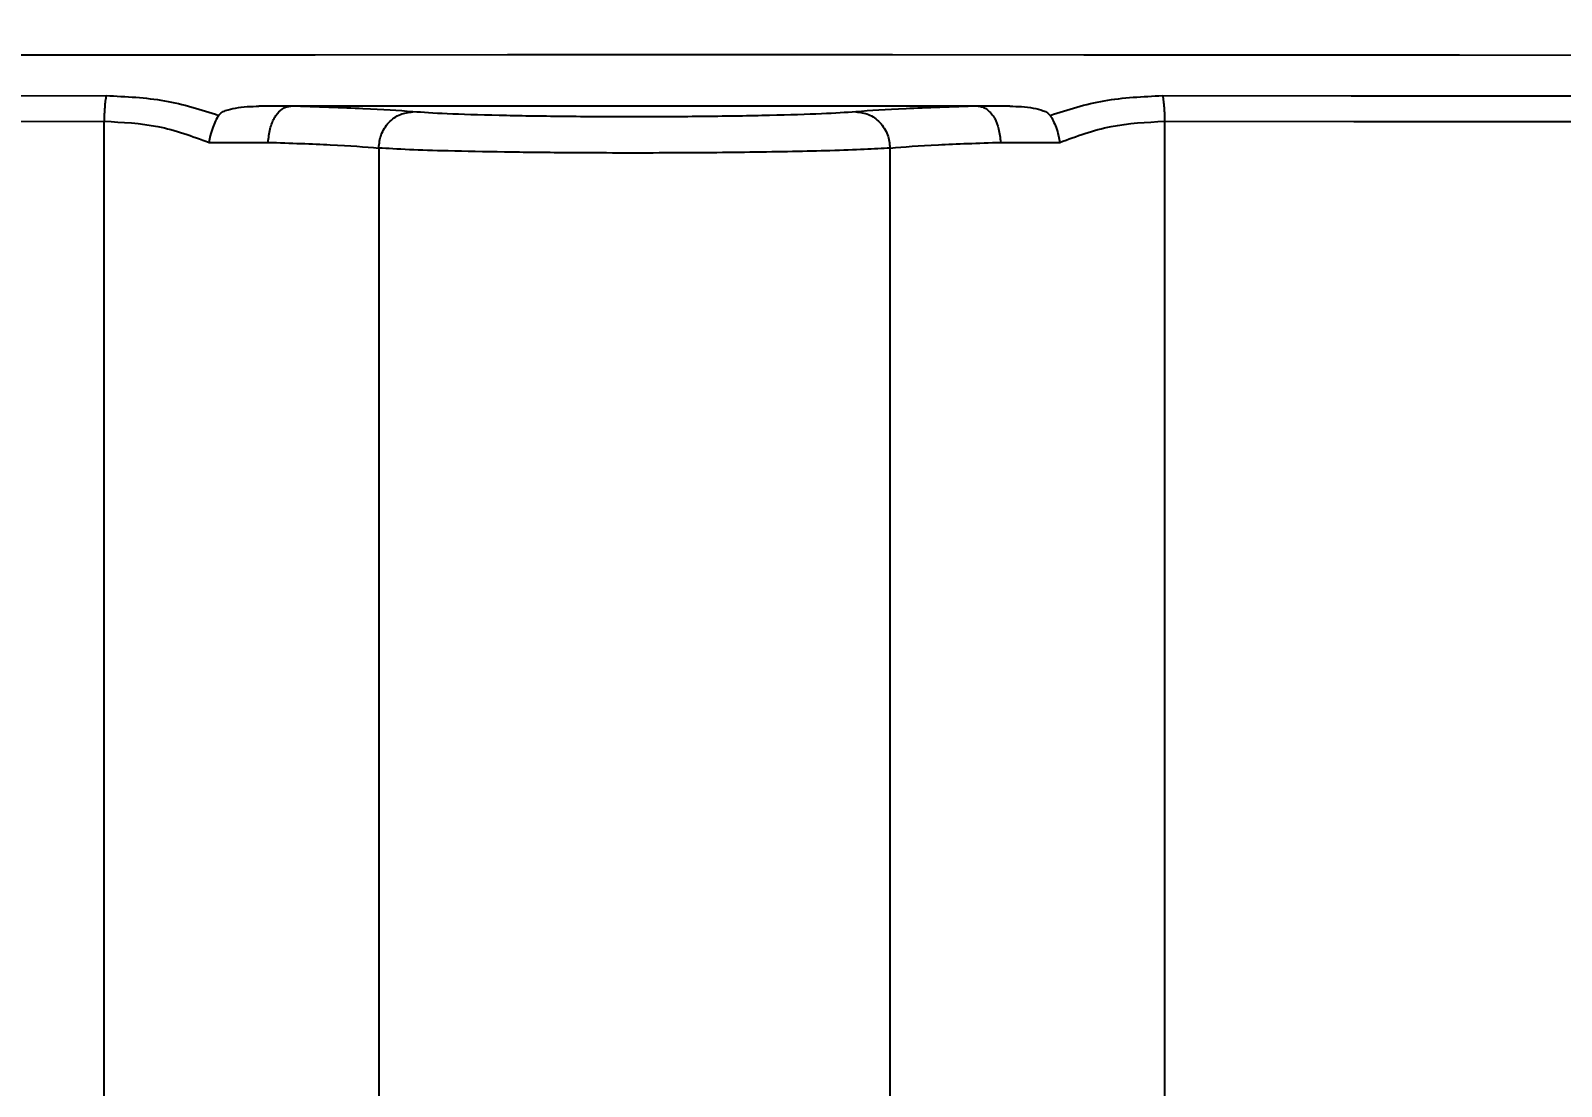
# Model space of a CAD drawing. Header units: millimetres. Extents: x 2180 to 4616, y 795 to 2518.
# Drawn here: x 2970.51 to 3012.71, y 983.93 to 1013.05 of the extents above; entities that cross this region are included whole.
import ezdxf

# ---------------------------------------------------------------- set-up
doc = ezdxf.new("R2010")
doc.units = ezdxf.units.MM
doc.layers.add('AM_5', color=3, linetype='Continuous', lineweight=25)
doc.styles.add('SLDTEXTSTYLE1', font='txt.shx', dxfattribs={"width": 0.7, "bigfont": 'gbcbig.shx'})
doc.dimstyles.new('SLDDIMSTYLE12$0', dxfattribs={"dimtxt": 12, "dimasz": 10, "dimexe": 0, "dimexo": 0.0625, "dimgap": 0.875, "dimtad": 1, "dimdec": 1, "dimlfac": 1.8, "dimrnd": 1e-09, "dimzin": 12, "dimdsep": 46, "dimtxsty": 'SLDTEXTSTYLE1', "dimcen": 0.09, "dimdle": 8.16, "dimclrd": 3, "dimclre": 3, "dimadec": 0, "dimazin": 3, "dimtfac": 1, "dimtdec": 1, "dimtofl": 0, "dimtmove": 0, "dimatfit": 3, "dimfxl": 0, "dimfrac": 2, "dimtolj": 1, "dimlwd": 5, "dimlwe": 5, "dimarcsym": 0})

# ---------------------------------------------------------------- blocks, each defined once
blk = doc.blocks.new('*D55')
at = {"layer": 'AM_5', "color": 3, "lineweight": 5, "transparency": 16777216}
blk.add_line((2986.853, 1196.425), (2798.859, 1196.425), dxfattribs=at)
at = {"layer": 'AM_5', "color": 3, "linetype": 'Continuous', "lineweight": 5, "transparency": 16777216}
for p, q in [((2798.859, 1186.425), (2798.859, 964.813)), ((2941.107, 954.813), (2798.859, 954.813))]:
    blk.add_line(p, q, dxfattribs=at)
at = {"layer": 'AM_5', "color": 3, "transparency": 16777216}
for points in [[(2797.193, 1186.425), (2800.526, 1186.425), (2798.859, 1196.425)], [(2797.193, 964.813), (2800.526, 964.813), (2798.859, 954.813)]]:
    blk.add_solid(points, dxfattribs=at)
at = {"layer": 'Defpoints', "color": 0, "transparency": 16777216}
for p in [(2986.915, 1196.425), (2798.859, 954.813), (2941.17, 954.813)]:
    blk.add_point(p, dxfattribs=at)
at = {"layer": 'AM_5', "color": 0, "transparency": 16777216, "insert": (2791.984, 1022.095), "char_height": 12, "attachment_point": 5, "rotation": 90, "style": 'SLDTEXTSTYLE1'}
blk.add_mtext('\\A1;245', dxfattribs=at)

msp = doc.modelspace()

# ---------------------------------------------------------------- linework, layer by layer
at = {"color": 7, "linetype": 'Continuous', "lineweight": 25}
for p, q in [((2987.157, 1010.966), (2977.683, 1010.966)), ((2996.631, 1010.966), (2987.157, 1010.966)), ((2972.539, 979.121), (2972.539, 1010.549)), ((3001.775, 1010.549), (3001.775, 976.121)), ((2980.109, 1009.811), (2980.109, 975.977)), ((2994.205, 975.977), (2994.205, 1009.811))]:
    msp.add_line(p, q, dxfattribs=at)
at = {"color": 7, "linetype": 'Continuous', "lineweight": 25, "flags": 128}
for points in [[(3014.936, 1012.367), (3009.904, 1012.37), (3004.768, 1012.373), (2999.551, 1012.375), (2994.277, 1012.377), (2988.971, 1012.377), (2983.657, 1012.377), (2978.358, 1012.376), (2973.1, 1012.375), (2967.906, 1012.372)], [(2908.791, 1011.119), (2909.939, 1011.13), (2911.432, 1011.141), (2913.263, 1011.152), (2915.425, 1011.162), (2917.906, 1011.172), (2920.697, 1011.182), (2923.785, 1011.191), (2927.156, 1011.2), (2930.795, 1011.209), (2934.686, 1011.216), (2938.812, 1011.224), (2943.153, 1011.23), (2947.691, 1011.236), (2952.405, 1011.241), (2957.274, 1011.246), (2962.277, 1011.25), (2967.391, 1011.253), (2972.593, 1011.256)], [(3001.721, 1011.256), (3006.923, 1011.253), (3012.037, 1011.25), (3017.04, 1011.246), (3021.909, 1011.241), (3026.623, 1011.236), (3031.161, 1011.23), (3035.502, 1011.224), (3039.628, 1011.216), (3043.518, 1011.209), (3047.157, 1011.2), (3050.528, 1011.191), (3053.616, 1011.182), (3056.407, 1011.172), (3058.889, 1011.162), (3061.05, 1011.152), (3062.881, 1011.141), (3064.374, 1011.13), (3065.522, 1011.119)], [(2908.503, 1010.412), (2909.656, 1010.423), (2911.154, 1010.434), (2912.992, 1010.445), (2915.161, 1010.456), (2917.652, 1010.466), (2920.453, 1010.475), (2923.553, 1010.485), (2926.936, 1010.494), (2930.588, 1010.502), (2934.493, 1010.51), (2938.634, 1010.517), (2942.991, 1010.524), (2947.545, 1010.53), (2952.277, 1010.535), (2957.164, 1010.54), (2962.185, 1010.543), (2967.318, 1010.547), (2972.539, 1010.549)], [(3001.775, 1010.549), (3006.996, 1010.547), (3012.129, 1010.543), (3017.15, 1010.54), (3022.037, 1010.535), (3026.768, 1010.53), (3031.323, 1010.524), (3035.68, 1010.517), (3039.82, 1010.51), (3043.725, 1010.502), (3047.378, 1010.494), (3050.761, 1010.485), (3053.86, 1010.475), (3056.662, 1010.466), (3059.152, 1010.456), (3061.322, 1010.445), (3063.159, 1010.434), (3064.658, 1010.423), (3065.81, 1010.412)]]:
    msp.add_lwpolyline(points, dxfattribs=at)
at = {"color": 7, "linetype": 'Continuous', "lineweight": 25}
for centre, radius, start, end in [((2972.417, 3687.015), 2677.051, 270.064479, 270.099302), ((3001.898, 3687.451), 2677.487, 269.900697, 269.935518)]:
    msp.add_arc(centre, radius, start, end, dxfattribs=at)
for points in [[(2972.593, 1011.256), (2972.585, 1011.207), (2972.569, 1011.109), (2972.552, 1010.934), (2972.541, 1010.746), (2972.54, 1010.615), (2972.539, 1010.549)], [(3001.721, 1011.256), (3001.729, 1011.207), (3001.745, 1011.109), (3001.762, 1010.934), (3001.773, 1010.746), (3001.774, 1010.615), (3001.775, 1010.549)]]:
    msp.add_open_spline(points, degree=3, dxfattribs=at)
for points, knots in [([(2972.593, 1011.256), (2973.139, 1011.231), (2974.233, 1011.181), (2975.208, 1010.869), (2975.695, 1010.712)], [0, 0, 0, 0, 0.4993475, 1, 1, 1, 1]), ([(2998.619, 1010.712), (2999.106, 1010.869), (3000.081, 1011.181), (3001.175, 1011.231), (3001.721, 1011.256)], [0, 0, 0, 0, 0.500652, 1, 1, 1, 1]), ([(2975.695, 1010.712), (2975.718, 1010.737), (2975.767, 1010.79), (2975.929, 1010.864), (2976.277, 1010.95), (2976.59, 1010.959), (2976.807, 1010.965)], [0, 0, 0, 0, 0.098107, 0.21567, 0.454608, 1, 1, 1, 1]), ([(2977.683, 1010.966), (2977.547, 1010.966), (2977.349, 1010.966), (2977.076, 1010.965), (2976.928, 1010.965), (2976.842, 1010.965), (2976.817, 1010.965), (2976.809, 1010.965), (2976.807, 1010.965)], [0, 0, 0, 0, 0.485398, 0.709453, 0.919202, 0.97572, 0.991889, 1, 1, 1, 1]), ([(2977.057, 1009.968), (2977.072, 1010.095), (2977.094, 1010.283), (2977.152, 1010.458), (2977.194, 1010.566), (2977.228, 1010.637), (2977.313, 1010.767), (2977.421, 1010.874), (2977.557, 1010.952), (2977.64, 1010.961), (2977.683, 1010.966)], [0, 0, 0, 0, 0.244887, 0.361345, 0.377678, 0.492933, 0.536162, 0.741629, 0.867487, 1, 1, 1, 1]), ([(2981.049, 1010.81), (2980.643, 1010.84), (2979.835, 1010.899), (2978.398, 1010.944), (2977.683, 1010.966)], [0, 0, 0, 0, 0.5023751, 1, 1, 1, 1]), ([(2980.109, 1009.811), (2980.123, 1009.936), (2980.144, 1010.128), (2980.262, 1010.36), (2980.383, 1010.519), (2980.533, 1010.648), (2980.751, 1010.773), (2980.932, 1010.796), (2981.049, 1010.81)], [0, 0, 0, 0, 0.239617, 0.368463, 0.499999, 0.631535, 0.760382, 1, 1, 1, 1]), ([(2993.265, 1010.81), (2992.983, 1010.79), (2992.42, 1010.751), (2990.934, 1010.706), (2989.139, 1010.677), (2987.151, 1010.667), (2985.164, 1010.677), (2983.373, 1010.706), (2981.892, 1010.751), (2981.33, 1010.791), (2981.049, 1010.81)], [0, 0, 0, 0, 0.125138, 0.250256, 0.375373, 0.50043, 0.625397, 0.750284, 0.875124, 1, 1, 1, 1]), ([(2996.631, 1010.966), (2995.918, 1010.944), (2994.481, 1010.899), (2993.672, 1010.84), (2993.265, 1010.81)], [0, 0, 0, 0, 0.496466, 1, 1, 1, 1]), ([(2993.265, 1010.81), (2993.383, 1010.796), (2993.563, 1010.773), (2993.781, 1010.648), (2993.931, 1010.519), (2994.052, 1010.36), (2994.17, 1010.128), (2994.191, 1009.936), (2994.205, 1009.811)], [0, 0, 0, 0, 0.239618, 0.368465, 0.500002, 0.631538, 0.760384, 1, 1, 1, 1]), ([(2996.631, 1010.966), (2996.674, 1010.961), (2996.757, 1010.952), (2996.906, 1010.867), (2997.014, 1010.754), (2997.07, 1010.662), (2997.07, 1010.661), (2997.072, 1010.658), (2997.079, 1010.646), (2997.131, 1010.552), (2997.215, 1010.334), (2997.242, 1010.095), (2997.257, 1009.968)], [0, 0, 0, 0, 0.13275, 0.258828, 0.507271, 0.507353, 0.507953, 0.509582, 0.515681, 0.539247, 0.754927, 1, 1, 1, 1]), ([(2997.507, 1010.965), (2997.505, 1010.965), (2997.48, 1010.965), (2997.323, 1010.965), (2997.024, 1010.965), (2996.767, 1010.966), (2996.631, 1010.966)], [0, 0, 0, 0, 0.008069, 0.080583, 0.514577, 1, 1, 1, 1]), ([(2997.507, 1010.965), (2997.725, 1010.959), (2998.038, 1010.95), (2998.386, 1010.863), (2998.548, 1010.79), (2998.596, 1010.736), (2998.619, 1010.712)], [0, 0, 0, 0, 0.546902, 0.785535, 0.902249, 1, 1, 1, 1]), ([(2972.539, 1010.549), (2973.041, 1010.523), (2974.069, 1010.469), (2974.969, 1010.136), (2975.43, 1009.965)], [0, 0, 0, 0, 0.4884898, 1, 1, 1, 1]), ([(2975.695, 1010.712), (2975.666, 1010.664), (2975.605, 1010.565), (2975.527, 1010.373), (2975.464, 1010.169), (2975.44, 1010.028), (2975.43, 1009.965)], [0, 0, 0, 0, 0.2394339, 0.4971445, 0.7778459, 1, 1, 1, 1]), ([(2998.619, 1010.712), (2998.648, 1010.664), (2998.709, 1010.565), (2998.788, 1010.373), (2998.85, 1010.169), (2998.874, 1010.028), (2998.884, 1009.965)], [0, 0, 0, 0, 0.239149, 0.497163, 0.778524, 1, 1, 1, 1]), ([(2998.884, 1009.965), (2999.345, 1010.136), (3000.245, 1010.469), (3001.273, 1010.523), (3001.775, 1010.549)], [0, 0, 0, 0, 0.51151, 1, 1, 1, 1]), ([(2977.057, 1009.968), (2977.671, 1009.947), (2978.983, 1009.902), (2979.718, 1009.843), (2980.109, 1009.811)], [0, 0, 0, 0, 0.468316, 1, 1, 1, 1]), ([(2994.205, 1009.811), (2994.596, 1009.843), (2995.331, 1009.902), (2996.643, 1009.947), (2997.257, 1009.968)], [0, 0, 0, 0, 0.531637, 1, 1, 1, 1]), ([(2994.205, 1009.811), (2993.987, 1009.798), (2993.567, 1009.771), (2992.333, 1009.728), (2990.448, 1009.689), (2987.862, 1009.67), (2985.492, 1009.675), (2983.515, 1009.697), (2982.048, 1009.727), (2980.843, 1009.765), (2980.364, 1009.796), (2980.109, 1009.811)], [0, 0, 0, 0, 0.088859, 0.171995, 0.32047, 0.462481, 0.603147, 0.703171, 0.80801, 0.898186, 1, 1, 1, 1])]:
    msp.add_open_spline(points, degree=3, knots=knots, dxfattribs=at)

# ---------------------------------------------------------------- dimensions: what is measured, and where the dimension line sits
at = {"layer": 'AM_5'}
dim = msp.add_linear_dim(base=(2798.859, 954.813), p1=(2986.915, 1196.425), p2=(2941.17, 954.813), angle=90, text='245', dimstyle='SLDDIMSTYLE12$0', override={"dimlfac": 1}, dxfattribs=at)
dim.commit()
dim.dimension.update_dxf_attribs({"geometry": '*D55', "text_midpoint": (2798.859, 1022.095), "dimtype": 160})

doc.saveas('drawing.dxf')
